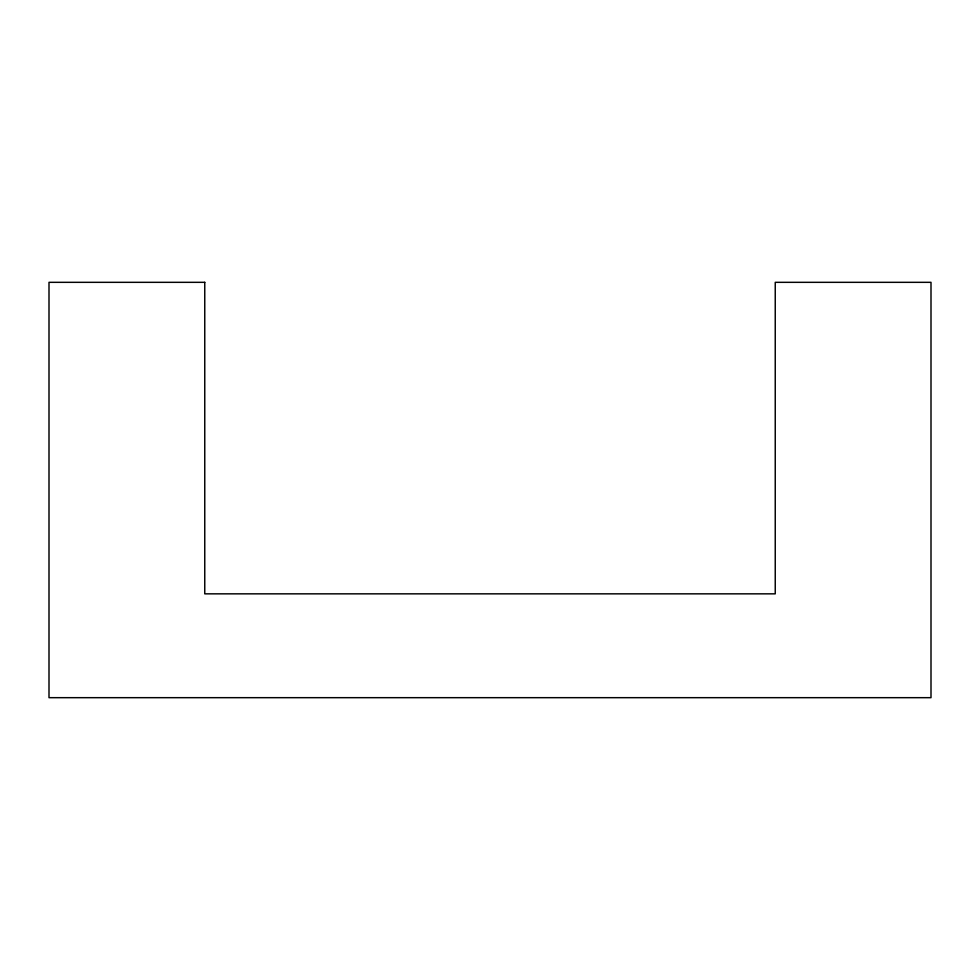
<?xml version="1.0" encoding="UTF-8"?>
<svg xmlns="http://www.w3.org/2000/svg" width="980" height="980" viewBox="0 0 980 980"><rect width="100%" height="100%" fill="white"/><g stroke="black" fill="none" stroke-linecap="round" stroke-linejoin="round"><path stroke-width="1.47" d="M204.759 282.326L49 282.326L49 697.674L931 697.674L931 282.326L775.241 282.326L775.241 593.843L204.759 593.843L204.759 282.326"/></g></svg>
